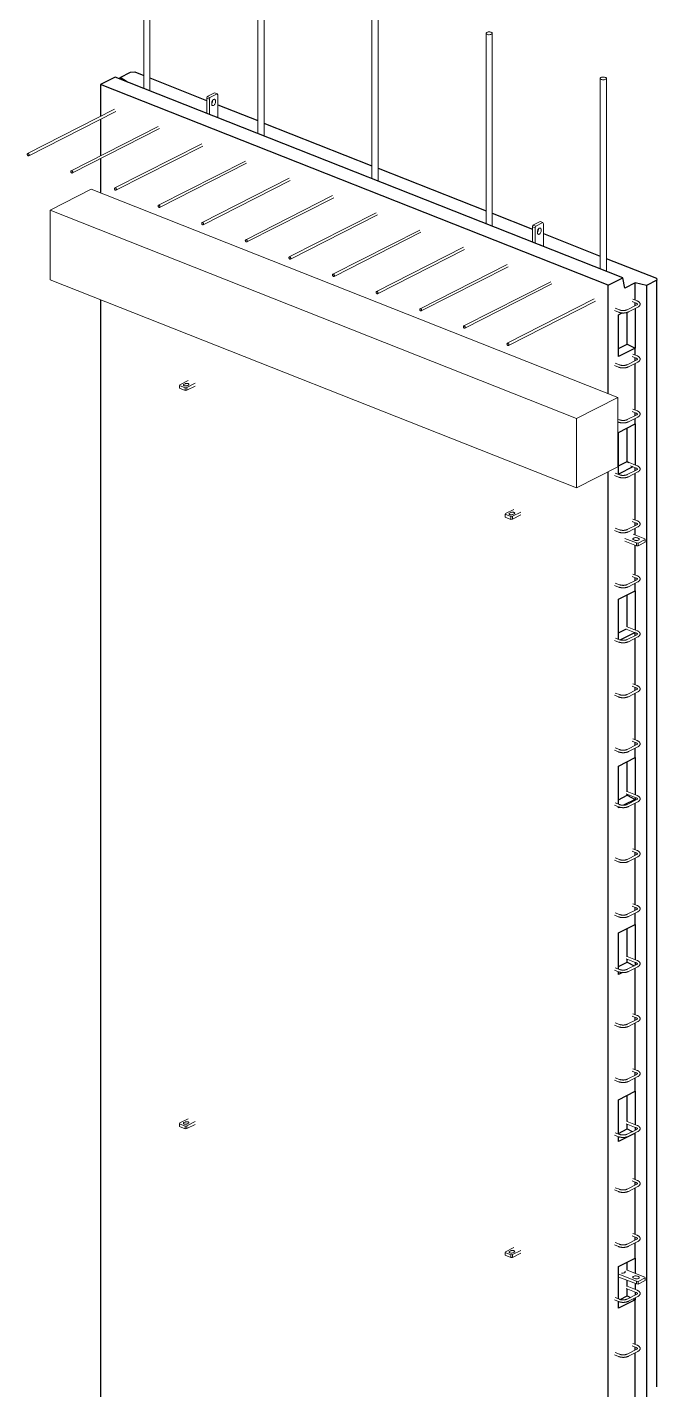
# Model space of a CAD drawing. Header units: millimetres. Extents: x 4870 to 25622, y 804 to 18539.
# Drawn here: x 14246 to 16270, y 5384 to 9763 of the extents above; entities that cross this region are included whole.
import ezdxf

# ---------------------------------------------------------------- set-up
doc = ezdxf.new("R2010")
doc.units = ezdxf.units.MM
for name, color, linetype, lineweight in [('A-GENM', 13, 'Continuous', 18), ('A-WALL', 113, 'Continuous', 25), ('S-BEAM', 12, 'Continuous', 18), ('S-RBAR', 171, 'Continuous', 18)]:
    doc.layers.add(name, color=color, linetype=linetype, lineweight=lineweight)

# ---------------------------------------------------------------- blocks, each defined once
blk = doc.blocks.new('M_Rectangular Corbel - M_Rectangular Corbel-2189266-3D Ortho')
at = {"layer": 'S-BEAM'}
for p, q in [((12542.3, 9175.3), (12674.5, 9242.5)), ((14366.6, 8573.4), (12674.5, 9242.5)), ((12542.3, 8951.8), (12542.3, 9175.3)), ((12542.3, 9175.3), (14234.3, 8506.2)), ((14234.3, 8282.7), (12542.3, 8951.8)), ((14366.6, 8573.4), (14234.3, 8506.2)), ((14366.6, 8350), (14366.6, 8573.4)), ((14234.3, 8506.2), (14234.3, 8282.7)), ((14234.3, 8282.7), (14366.6, 8350))]:
    blk.add_line(p, q, dxfattribs=at)
blk = doc.blocks.new('Rebar Bar - Part 3166313199-431004-3D Ortho')
at = {"layer": 'S-RBAR'}
for p, q in [((14355.9, 8852.8), (14369.5, 8847.4)), ((14372.4, 8854.9), (14358.8, 8860.2))]:
    blk.add_line(p, q, dxfattribs=at)
blk = doc.blocks.new('Rebar Bar - Part 2227165887-431004-3D Ortho')
at = {"layer": 'S-RBAR'}
for points in [[(14401, 8848.4, 0), (14400.3, 8848.1, 0), (14399.7, 8847.8, 0), (14399, 8847.5, 0), (14398.3, 8847.2, 0), (14397.5, 8846.9, 0), (14396.8, 8846.7, 0), (14396, 8846.5, 0), (14395.3, 8846.3, 0), (14394.5, 8846.1, 0), (14393.7, 8845.9, 0), (14392.9, 8845.7, 0), (14392.1, 8845.6, 0), (14391.2, 8845.4, 0), (14390.4, 8845.3, 0), (14389.5, 8845.2, 0), (14388.7, 8845.1, 0), (14387.8, 8845, 0), (14387, 8845, 0), (14386.1, 8844.9, 0), (14385.2, 8844.9, 0), (14384.4, 8844.9, 0), (14383.5, 8844.9, 0), (14382.6, 8844.9, 0), (14381.7, 8845, 0), (14380.9, 8845, 0), (14380, 8845.1, 0), (14379.2, 8845.2, 0), (14378.3, 8845.3, 0), (14377.5, 8845.4, 0), (14376.6, 8845.5, 0), (14375.8, 8845.7, 0), (14375, 8845.8, 0), (14374.2, 8846, 0), (14373.4, 8846.2, 0), (14372.6, 8846.4, 0), (14371.9, 8846.6, 0), (14371.1, 8846.8, 0), (14370.4, 8847.1, 0), (14369.7, 8847.4, 0), (14369.5, 8847.4, 0)], [(14397.4, 8855.5, 0), (14396.9, 8855.3, 0), (14396.5, 8855.1, 0), (14396, 8854.9, 0), (14395.5, 8854.7, 0), (14395, 8854.5, 0), (14394.4, 8854.3, 0), (14393.8, 8854.2, 0), (14393.2, 8854, 0), (14392.6, 8853.8, 0), (14392, 8853.7, 0), (14391.4, 8853.6, 0), (14390.7, 8853.4, 0), (14390, 8853.3, 0), (14389.3, 8853.2, 0), (14388.6, 8853.2, 0), (14387.9, 8853.1, 0), (14387.2, 8853, 0), (14386.5, 8853, 0), (14385.8, 8852.9, 0), (14385.1, 8852.9, 0), (14384.3, 8852.9, 0), (14383.6, 8852.9, 0), (14382.9, 8852.9, 0), (14382.2, 8853, 0), (14381.4, 8853, 0), (14380.7, 8853.1, 0), (14380, 8853.1, 0), (14379.3, 8853.2, 0), (14378.6, 8853.3, 0), (14377.9, 8853.4, 0), (14377.3, 8853.5, 0), (14376.6, 8853.6, 0), (14376, 8853.8, 0), (14375.4, 8853.9, 0), (14374.8, 8854.1, 0), (14374.2, 8854.3, 0), (14373.6, 8854.4, 0), (14373.1, 8854.6, 0), (14372.6, 8854.8, 0), (14372.4, 8854.9, 0)]]:
    blk.add_polyline3d(points, dxfattribs=at)
blk = doc.blocks.new('Rebar Bar - Part 3241041724-431004-3D Ortho')
at = {"layer": 'S-RBAR'}
for p, q in [((14427.9, 8871), (14397.4, 8855.5)), ((14401, 8848.4), (14431.5, 8863.9))]:
    blk.add_line(p, q, dxfattribs=at)
blk = doc.blocks.new('Rebar Bar - Part 2227165887-V1-3D Ortho')
at = {"layer": 'S-RBAR'}
for points in [[(14427.9, 8871, 0), (14428.3, 8871.2, 0), (14428.6, 8871.4, 0), (14429, 8871.7, 0), (14429.3, 8871.9, 0), (14429.6, 8872.1, 0), (14429.8, 8872.3, 0), (14430, 8872.4, 0), (14430.2, 8872.6, 0), (14430.3, 8872.8, 0), (14430.5, 8872.9, 0), (14430.5, 8873.1, 0), (14430.6, 8873.2, 0), (14430.6, 8873.2, 0), (14430.7, 8873.3, 0), (14430.7, 8873.3, 0), (14430.7, 8873.4, 0), (14430.7, 8873.4, 0), (14430.7, 8873.4, 0), (14430.7, 8873.4, 0), (14430.7, 8873.4, 0), (14430.7, 8873.4, 0), (14430.7, 8873.5, 0), (14430.7, 8873.5, 0), (14430.6, 8873.6, 0), (14430.6, 8873.7, 0), (14430.5, 8873.8, 0), (14430.4, 8874, 0), (14430.2, 8874.1, 0), (14430, 8874.3, 0), (14429.8, 8874.5, 0), (14429.6, 8874.7, 0), (14429.3, 8874.9, 0), (14429, 8875.1, 0), (14428.7, 8875.3, 0), (14428.3, 8875.5, 0), (14427.9, 8875.7, 0), (14427.5, 8875.9, 0), (14427.1, 8876.1, 0), (14426.6, 8876.3, 0), (14426.5, 8876.4, 0)], [(14431.5, 8863.9, 0), (14432.1, 8864.2, 0), (14432.8, 8864.6, 0), (14433.4, 8864.9, 0), (14433.9, 8865.3, 0), (14434.5, 8865.8, 0), (14435, 8866.2, 0), (14435.5, 8866.6, 0), (14436, 8867.1, 0), (14436.4, 8867.6, 0), (14436.9, 8868.1, 0), (14437.3, 8868.7, 0), (14437.6, 8869.3, 0), (14437.9, 8869.9, 0), (14438.2, 8870.6, 0), (14438.4, 8871.2, 0), (14438.6, 8871.9, 0), (14438.7, 8872.6, 0), (14438.7, 8873.3, 0), (14438.7, 8874, 0), (14438.6, 8874.8, 0), (14438.4, 8875.5, 0), (14438.2, 8876.1, 0), (14438, 8876.8, 0), (14437.7, 8877.4, 0), (14437.3, 8878, 0), (14436.9, 8878.5, 0), (14436.5, 8879.1, 0), (14436.1, 8879.6, 0), (14435.6, 8880.1, 0), (14435.1, 8880.5, 0), (14434.6, 8881, 0), (14434, 8881.4, 0), (14433.4, 8881.8, 0), (14432.8, 8882.1, 0), (14432.2, 8882.5, 0), (14431.6, 8882.8, 0), (14430.9, 8883.2, 0), (14430.3, 8883.5, 0), (14429.6, 8883.8, 0), (14429.4, 8883.8, 0)]]:
    blk.add_polyline3d(points, dxfattribs=at)
blk = doc.blocks.new('Rebar Bar - Part 3131074535-431004-3D Ortho')
at = {"layer": 'S-RBAR'}
for p, q in [((14412.9, 8881.8), (14426.5, 8876.4)), ((14429.4, 8883.8), (14415.8, 8889.2))]:
    blk.add_line(p, q, dxfattribs=at)
blk = doc.blocks.new('Rebar Bar - Part 3166313199-V2-3D Ortho')
at = {"layer": 'S-RBAR'}
for p, q in [((14372.4, 8501.5), (14366.6, 8503.8)), ((14366.6, 8495.2), (14369.5, 8494.1))]:
    blk.add_line(p, q, dxfattribs=at)
blk = doc.blocks.new('Rebar Bar - Part 3131074535-V3-3D Ortho')
at = {"layer": 'S-RBAR'}
for p, q in [((14429.4, 8353.8), (14398.2, 8366.1)), ((14407.7, 8353.8), (14426.5, 8346.3))]:
    blk.add_line(p, q, dxfattribs=at)
blk = doc.blocks.new('Rebar Bar - Part 3131074535-V4-3D Ortho')
at = {"layer": 'S-RBAR'}
for p, q in [((14412.9, 8175), (14426.5, 8169.7)), ((14429.4, 8177.1), (14415.8, 8182.5))]:
    blk.add_line(p, q, dxfattribs=at)
blk = doc.blocks.new('Rebar Bar - Part 3166313199-V5-3D Ortho')
at = {"layer": 'S-RBAR'}
for p, q in [((14372.4, 7794.8), (14359.2, 7800)), ((14355.9, 7792.7), (14369.5, 7787.3))]:
    blk.add_line(p, q, dxfattribs=at)
blk = doc.blocks.new('Rebar Bar - Part 3131074535-V6-3D Ortho')
at = {"layer": 'S-RBAR'}
for p, q in [((14394.1, 7829.1), (14426.5, 7816.3)), ((14429.4, 7823.7), (14397.1, 7836.5))]:
    blk.add_line(p, q, dxfattribs=at)
blk = doc.blocks.new('Rebar Bar - Part 2227165887-V9-3D Ortho')
at = {"layer": 'S-RBAR'}
blk.add_polyline3d([(12704.5, 9514.9, 0), (12704.3, 9514.2, 0), (12704.2, 9513.5, 0), (12704.2, 9512.8, 0), (12704.2, 9512.1, 0), (12704.3, 9511.4, 0), (12704.4, 9510.7, 0)], dxfattribs=at)
blk = doc.blocks.new('Rebar Bar - Part 3145980499-431004-3D Ortho')
at = {"layer": 'S-RBAR'}
for p, q in [((12843.2, 10179.1), (12843.2, 9566.3)), ((12863.2, 9558.4), (12863.2, 10179.1))]:
    blk.add_line(p, q, dxfattribs=at)
for points in [[(12859.8, 10182.5, 0), (12857.6, 10183.1, 0), (12855.2, 10183.5, 0), (12852.6, 10183.6, 0), (12850, 10183.4, 0), (12847.6, 10182.9, 0), (12845.7, 10182.1, 0), (12844.2, 10181.1, 0), (12843.4, 10180, 0), (12843.2, 10178.8, 0), (12843.7, 10177.7, 0), (12844.8, 10176.6, 0), (12846.6, 10175.8, 0)], [(12846.6, 10175.8, 0), (12848.7, 10175.1, 0), (12851.2, 10174.7, 0), (12853.8, 10174.6, 0), (12856.4, 10174.9, 0), (12858.7, 10175.4, 0), (12860.7, 10176.2, 0), (12862.1, 10177.1, 0), (12863, 10178.2, 0), (12863.2, 10179.4, 0), (12862.7, 10180.6, 0), (12861.5, 10181.6, 0), (12859.8, 10182.5, 0)]]:
    blk.add_polyline3d(points, dxfattribs=at)
blk = doc.blocks.new('RR spread anchor face based - RR-SA-4_0-180-1726831-3D Ortho')
at = {"layer": 'A-GENM'}
for p, q in [((14092.5, 9121.9), (14094.1, 9127.2)), ((14092.5, 9072.3), (14092.5, 9121.9)), ((14101.5, 9118.3), (14092.5, 9121.9)), ((14094.1, 9127.2), (14117.3, 9139)), ((14094.1, 9127.2), (14103.1, 9123.6)), ((14103.1, 9123.6), (14101.5, 9118.3)), ((14101.5, 9118.3), (14101.5, 9068.8)), ((14126.3, 9135.4), (14103.1, 9123.6)), ((14111.6, 9112.6), (14111.6, 9115.1)), ((14117.3, 9139), (14126.3, 9135.4)), ((14120.6, 9112.6), (14120.6, 9109)), ((14127.9, 9131.8), (14126.3, 9135.4)), ((14127.9, 9058.3), (14127.9, 9131.8)), ((14108.7, 9103), (14108.7, 9106.6))]:
    blk.add_line(p, q, dxfattribs=at)
for points in [[(14108.7, 9106.6, 0), (14108.9, 9108.7, 0), (14109.5, 9111, 0), (14110.5, 9113.1, 0), (14111.7, 9115, 0), (14113.2, 9116.6, 0), (14114.7, 9117.6, 0), (14116.2, 9118.1, 0), (14117.7, 9118.1, 0), (14118.9, 9117.4, 0), (14119.8, 9116.2, 0), (14120.4, 9114.6, 0), (14120.6, 9112.6, 0)], [(14108.7, 9104.2, 0), (14109.9, 9106, 0), (14110.8, 9108.2, 0), (14111.4, 9110.4, 0), (14111.6, 9112.6, 0)], [(14120.6, 9109, 0), (14120.4, 9106.9, 0), (14119.8, 9104.6, 0), (14118.9, 9102.5, 0), (14117.7, 9100.6, 0), (14116.2, 9099, 0), (14114.7, 9098, 0), (14113.2, 9097.5, 0), (14111.7, 9097.5, 0), (14110.5, 9098.2, 0), (14109.5, 9099.4, 0), (14108.9, 9101, 0), (14108.7, 9103, 0)], [(14115, 9063.4, 0), (14116.2, 9063.8, 0), (14117.7, 9063.7, 0), (14118.9, 9063.1, 0), (14119.8, 9061.9, 0)]]:
    blk.add_polyline3d(points, dxfattribs=at)
blk = doc.blocks.new('RR spread anchor face based - RR-SA-2_5-200-1726821-3D Ortho')
at = {"layer": 'A-GENM'}
for p, q in [((12959.3, 8614.4), (12957.9, 8611.9)), ((12957.9, 8611.9), (12976.6, 8604.5)), ((12957.9, 8611.9), (12957.9, 8603)), ((12976.6, 8595.6), (12957.9, 8603)), ((12985.8, 8627.8), (12959.3, 8614.4)), ((12972.3, 8615.5), (12976.2, 8617.5)), ((12976.6, 8604.5), (12981.8, 8605.5)), ((12976.6, 8604.5), (12976.6, 8595.6)), ((12981.8, 8596.5), (12976.6, 8595.6)), ((12981.8, 8605.5), (13008.3, 8618.9)), ((13008.3, 8610), (12981.8, 8596.5)), ((12981.8, 8605.5), (12981.8, 8596.5)), ((12986.7, 8613.4), (12982.8, 8611.4))]:
    blk.add_line(p, q, dxfattribs=at)
for points in [[(12982.8, 8611.4, 0), (12981.4, 8610.8, 0), (12979.8, 8610.5, 0), (12978, 8610.3, 0), (12976.1, 8610.4, 0), (12974.4, 8610.6, 0), (12972.9, 8611.1, 0), (12971.7, 8611.7, 0), (12970.9, 8612.5, 0), (12970.5, 8613.3, 0), (12970.7, 8614.1, 0), (12971.3, 8614.8, 0), (12972.3, 8615.5, 0)], [(12976.2, 8617.5, 0), (12977.6, 8618.1, 0), (12979.3, 8618.4, 0), (12981.1, 8618.6, 0), (12982.9, 8618.5, 0), (12984.6, 8618.3, 0), (12986.1, 8617.8, 0), (12987.3, 8617.2, 0), (12988.1, 8616.5, 0), (12988.5, 8615.7, 0), (12988.4, 8614.8, 0), (12987.8, 8614.1, 0), (12986.7, 8613.4, 0)]]:
    blk.add_polyline3d(points, dxfattribs=at)
blk = doc.blocks.new('Rebar Bar - Part 864883769-431004-3D Ortho')
at = {"layer": 'S-RBAR'}
for p, q in [((14291.5, 8890), (14011.9, 8747.9)), ((14015.6, 8740.7), (14295, 8882.8))]:
    blk.add_line(p, q, dxfattribs=at)
for points in [[(14016.8, 8743.1, 0), (14016.6, 8744.1, 0), (14016.3, 8745, 0), (14015.9, 8746, 0), (14015.3, 8746.8, 0), (14014.5, 8747.4, 0), (14013.8, 8747.9, 0), (14013, 8748, 0), (14012.3, 8748, 0), (14011.6, 8747.7, 0), (14011.2, 8747.1, 0), (14010.9, 8746.4, 0), (14010.8, 8745.5, 0)], [(14010.8, 8745.5, 0), (14010.9, 8744.5, 0), (14011.2, 8743.5, 0), (14011.6, 8742.6, 0), (14012.3, 8741.8, 0), (14013, 8741.1, 0), (14013.8, 8740.7, 0), (14014.5, 8740.5, 0), (14015.3, 8740.6, 0), (14015.9, 8740.9, 0), (14016.3, 8741.5, 0), (14016.6, 8742.2, 0), (14016.8, 8743.1, 0)]]:
    blk.add_polyline3d(points, dxfattribs=at)
blk = doc.blocks.new('Rebar Bar - Part 864883769-V11-3D Ortho')
at = {"layer": 'S-RBAR'}
for p, q in [((14151.3, 8945.4), (13871.8, 8803.3)), ((13875.4, 8796.2), (14154.9, 8938.3))]:
    blk.add_line(p, q, dxfattribs=at)
for points in [[(13876.6, 8798.5, 0), (13876.5, 8799.5, 0), (13876.2, 8800.5, 0), (13875.7, 8801.4, 0), (13875.1, 8802.2, 0), (13874.3, 8802.9, 0), (13873.6, 8803.3, 0), (13872.8, 8803.5, 0), (13872.1, 8803.4, 0), (13871.4, 8803.1, 0), (13871, 8802.5, 0), (13870.7, 8801.8, 0), (13870.6, 8800.9, 0)], [(13870.6, 8800.9, 0), (13870.7, 8799.9, 0), (13871, 8799, 0), (13871.4, 8798, 0), (13872.1, 8797.2, 0), (13872.8, 8796.6, 0), (13873.6, 8796.1, 0), (13874.3, 8796, 0), (13875.1, 8796, 0), (13875.7, 8796.4, 0), (13876.2, 8796.9, 0), (13876.5, 8797.7, 0), (13876.6, 8798.5, 0)]]:
    blk.add_polyline3d(points, dxfattribs=at)
blk = doc.blocks.new('Rebar Bar - Part 864883769-V12-3D Ortho')
at = {"layer": 'S-RBAR'}
for p, q in [((13029.5, 9388.7), (12750.3, 9246.8)), ((12753.9, 9239.6), (13033.4, 9381.7))]:
    blk.add_line(p, q, dxfattribs=at)
for points in [[(12755.1, 9242, 0), (12755, 9243, 0), (12754.7, 9244, 0), (12754.2, 9244.9, 0), (12753.6, 9245.7, 0), (12752.9, 9246.3, 0), (12752.1, 9246.8, 0), (12751.3, 9247, 0), (12750.6, 9246.9, 0), (12750, 9246.6, 0), (12749.5, 9246, 0), (12749.2, 9245.3, 0), (12749.1, 9244.4, 0)], [(12749.1, 9244.4, 0), (12749.2, 9243.4, 0), (12749.5, 9242.4, 0), (12750, 9241.5, 0), (12750.6, 9240.7, 0), (12751.3, 9240, 0), (12752.1, 9239.6, 0), (12752.9, 9239.4, 0), (12753.6, 9239.5, 0), (12754.2, 9239.8, 0), (12754.7, 9240.4, 0), (12755, 9241.1, 0), (12755.1, 9242, 0)]]:
    blk.add_polyline3d(points, dxfattribs=at)
blk = doc.blocks.new('Rebar Bar - Part 864883769-V13-3D Ortho')
at = {"layer": 'S-RBAR'}
for p, q in [((12889.6, 9444.3), (12610.1, 9302.2)), ((12613.7, 9295.1), (12893.9, 9437.5))]:
    blk.add_line(p, q, dxfattribs=at)
for points in [[(12614.9, 9297.4, 0), (12614.8, 9298.4, 0), (12614.5, 9299.4, 0), (12614, 9300.3, 0), (12613.4, 9301.1, 0), (12612.7, 9301.8, 0), (12611.9, 9302.2, 0), (12611.1, 9302.4, 0), (12610.4, 9302.3, 0), (12609.8, 9302, 0), (12609.3, 9301.4, 0), (12609, 9300.7, 0), (12608.9, 9299.8, 0)], [(12608.9, 9299.8, 0), (12609, 9298.8, 0), (12609.3, 9297.9, 0), (12609.8, 9296.9, 0), (12610.4, 9296.1, 0), (12611.1, 9295.5, 0), (12611.9, 9295.1, 0), (12612.7, 9294.9, 0), (12613.4, 9294.9, 0), (12614, 9295.3, 0), (12614.5, 9295.8, 0), (12614.8, 9296.6, 0), (12614.9, 9297.4, 0)]]:
    blk.add_polyline3d(points, dxfattribs=at)
blk = doc.blocks.new('RR spread anchor face based - RR-SA-3_0-200-1726827-3D Ortho')
at = {"layer": 'A-GENM'}
for p, q in [((14389.5, 8120.6), (14427, 8105.8)), ((14427, 8096.8), (14389.5, 8111.6)), ((14453.4, 8119.2), (14415.9, 8134)), ((14421.3, 8114.6), (14418.3, 8115.8)), ((14427, 8105.8), (14432.4, 8105.1)), ((14427, 8096.8), (14427, 8105.8)), ((14430.2, 8121.8), (14433.2, 8120.6)), ((14432.4, 8105.1), (14455.5, 8116.9)), ((14455.5, 8107.9), (14432.4, 8096.2)), ((14432.4, 8105.1), (14432.4, 8096.2)), ((14455.5, 8116.9), (14453.4, 8119.2)), ((14455.5, 8116.9), (14455.5, 8107.9)), ((14432.4, 8096.2), (14427, 8096.8))]:
    blk.add_line(p, q, dxfattribs=at)
for points in [[(14418.3, 8115.8, 0), (14416.7, 8116.6, 0), (14415.7, 8117.5, 0), (14415.2, 8118.5, 0), (14415.4, 8119.6, 0), (14416.2, 8120.6, 0), (14417.5, 8121.5, 0), (14419.2, 8122.2, 0), (14421.4, 8122.6, 0), (14423.7, 8122.8, 0), (14426, 8122.8, 0), (14428.2, 8122.4, 0), (14430.2, 8121.8, 0)], [(14433.2, 8120.6, 0), (14434.7, 8119.8, 0), (14435.8, 8118.9, 0), (14436.2, 8117.9, 0), (14436, 8116.8, 0), (14435.3, 8115.8, 0), (14434, 8114.9, 0), (14432.2, 8114.2, 0), (14430.1, 8113.8, 0), (14427.8, 8113.6, 0), (14425.4, 8113.7, 0), (14423.2, 8114, 0), (14421.3, 8114.6, 0)], [(14427.8, 8113.6, 0), (14426, 8113.8, 0), (14424, 8113.9, 0)]]:
    blk.add_polyline3d(points, dxfattribs=at)
blk = doc.blocks.new('RR spread anchor face based - RR-SA-3_0-200-V14-3D Ortho')
at = {"layer": 'A-GENM'}
for p, q in [((14370.7, 5754.9), (14427, 5732.6)), ((14427, 5723.7), (14370.7, 5745.9)), ((14453.4, 5746.1), (14397.2, 5768.3)), ((14421.3, 5741.5), (14418.3, 5742.6)), ((14430.2, 5748.7), (14433.2, 5747.5)), ((14432.4, 5732), (14455.5, 5743.7)), ((14455.5, 5743.7), (14453.4, 5746.1)), ((14455.5, 5743.7), (14455.5, 5734.8)), ((14427, 5732.6), (14432.4, 5732)), ((14427, 5723.7), (14427, 5732.6)), ((14432.4, 5723), (14427, 5723.7)), ((14455.5, 5734.8), (14432.4, 5723)), ((14432.4, 5732), (14432.4, 5723))]:
    blk.add_line(p, q, dxfattribs=at)
for points in [[(14389.1, 5764.7, 0), (14390.2, 5763.8, 0), (14390.6, 5762.8, 0), (14390.4, 5761.7, 0), (14389.7, 5760.7, 0), (14388.4, 5759.8, 0), (14386.6, 5759.1, 0), (14384.5, 5758.7, 0), (14382.2, 5758.5, 0), (14379.8, 5758.6, 0), (14378.4, 5758.7, 0)], [(14418.3, 5742.6, 0), (14416.7, 5743.4, 0), (14415.7, 5744.4, 0), (14415.2, 5745.4, 0), (14415.4, 5746.5, 0), (14416.2, 5747.5, 0), (14417.5, 5748.3, 0), (14419.2, 5749, 0), (14421.4, 5749.5, 0), (14423.7, 5749.7, 0), (14426, 5749.6, 0), (14428.2, 5749.3, 0), (14430.2, 5748.7, 0)], [(14433.2, 5747.5, 0), (14434.7, 5746.7, 0), (14435.8, 5745.8, 0), (14436.2, 5744.7, 0), (14436, 5743.7, 0), (14435.3, 5742.7, 0), (14434, 5741.8, 0), (14432.2, 5741.1, 0), (14430.1, 5740.7, 0), (14427.8, 5740.5, 0), (14425.4, 5740.5, 0), (14423.2, 5740.9, 0), (14421.3, 5741.5, 0)], [(14427.8, 5740.4, 0), (14426, 5740.7, 0), (14424, 5740.8, 0)]]:
    blk.add_polyline3d(points, dxfattribs=at)

msp = doc.modelspace()

# ---------------------------------------------------------------- linework, layer by layer
at = {"layer": 'A-WALL'}
for p, q in [((14528.66542, 9602.82666), (14482.28621, 9579.2454)), ((16160.68008, 8957.46429), (14528.66542, 9602.82666)), ((14544.88483, 9602.4381), (14577.95426, 9619.25208)), ((14544.88483, 9596.41288), (14544.88483, 9602.4381)), ((14568.27203, 9587.21103), (14544.88483, 9602.4381)), ((14577.95426, 9619.25208), (14592.07227, 9619.64936)), ((14592.07227, 9619.64936), (14620.94807, 9608.23074)), ((14640.73084, 9600.40786), (14823.20189, 9528.25168)), ((14482.28621, 9579.2454), (14482.28621, 9476.87999)), ((16114.30087, 8933.88302), (14482.28621, 9579.2454)), ((14839.5873, 9521.77225), (14841.12846, 9521.16281)), ((14858.65915, 9514.23049), (14987.70171, 9463.20202)), ((14482.28621, 9468.09775), (14482.28621, 9350.09484)), ((15007.48447, 9455.37914), (15354.45535, 9318.1733)), ((14482.28621, 9341.27289), (14482.28621, 9230.64973)), ((15374.23811, 9310.35042), (15721.20898, 9173.14458)), ((15740.99175, 9165.3217), (15870.21227, 9114.22285)), ((15886.59769, 9107.74342), (15888.13885, 9107.13398)), ((15905.66954, 9100.20167), (16087.96262, 9028.11586)), ((16107.74539, 9020.29298), (16269.08503, 8956.49298)), ((16114.30087, 8933.88302), (16160.68008, 8957.46429)), ((16167.29437, 8925.07389), (16160.68008, 8957.46429)), ((16200.28669, 8941.84866), (16167.29437, 8925.07389)), ((16200.28669, 8886.53205), (16200.28669, 8941.84866)), ((16236.90128, 8933.34837), (16200.28669, 8941.84866)), ((16269.97104, 8950.16252), (16236.90128, 8933.34837)), ((16269.08503, 8956.49298), (16269.97104, 8950.16252)), ((16269.97104, 5392.69905), (16269.97104, 8950.16252)), ((16114.30087, 8585.28736), (16114.30087, 8933.88302)), ((16236.90128, 8933.34837), (16236.90128, 839.67207)), ((14482.28621, 8887.61991), (14482.28621, 1449.81569)), ((16174.92221, 8744.78733), (16174.92221, 8847.2677)), ((16200.28669, 8868.26563), (16200.28669, 8878.02492)), ((16200.28669, 8859.46349), (16200.28669, 8731.79742)), ((16147.37234, 8838.96866), (16159.29715, 8845.03176)), ((16147.37234, 8704.8934), (16147.37234, 8838.96866)), ((16147.37234, 8730.77974), (16174.92221, 8744.78733)), ((16200.28669, 8731.79742), (16147.37234, 8704.8934)), ((16174.92221, 8744.78733), (16200.28669, 8731.79742)), ((16200.28669, 8709.85066), (16200.28669, 8731.79742)), ((16200.28669, 8691.58423), (16200.28669, 8701.34353)), ((16200.28669, 8533.16926), (16200.28669, 8682.78209)), ((16200.28669, 8514.90284), (16200.28669, 8524.66213)), ((16200.28669, 8488.23436), (16200.28669, 8506.1007)), ((16147.37234, 8461.33033), (16200.28669, 8488.23436)), ((16147.37234, 8327.25508), (16147.37234, 8461.33033)), ((16174.92221, 8367.14901), (16174.92221, 8475.33792)), ((16200.28669, 8488.23436), (16200.28669, 8356.48787)), ((16147.37234, 8353.14142), (16174.92221, 8367.14901)), ((16174.92221, 8367.14901), (16180.18437, 8364.4541)), ((16114.30087, 804.45332), (16114.30087, 8334.71181)), ((16193.46005, 8350.68813), (16147.37234, 8327.25508)), ((16200.28669, 8338.22145), (16200.28669, 8347.98074)), ((16200.28669, 8179.80648), (16200.28669, 8329.41931)), ((16200.28669, 8161.54005), (16200.28669, 8171.29935)), ((16200.28669, 8131.41857), (16200.28669, 8152.73791)), ((16200.28669, 8003.12508), (16200.28669, 8098.566)), ((16200.28669, 7984.85866), (16200.28669, 7994.61795)), ((16200.28669, 7951.93333), (16200.28669, 7976.05652)), ((16147.37234, 7925.02931), (16200.28669, 7951.93333)), ((16174.92221, 7835.75709), (16174.92221, 7939.0369)), ((16200.28669, 7951.93333), (16200.28669, 7826.44369)), ((16147.37234, 7795.87569), (16147.37234, 7925.02931)), ((16147.37234, 7816.84039), (16172.40643, 7829.56885)), ((16200.28669, 7817.85808), (16153.23712, 7793.93597)), ((16200.28669, 7808.17727), (16200.28669, 7817.85808)), ((16200.28669, 7649.7623), (16200.28669, 7799.37513)), ((16200.28669, 7631.49587), (16200.28669, 7640.64802)), ((16200.28669, 7473.0809), (16200.28669, 7622.69373)), ((16200.28669, 7454.81448), (16200.28669, 7464.57377)), ((16200.28669, 7415.63231), (16200.28669, 7446.01234)), ((16147.37234, 7388.72828), (16200.28669, 7415.63231)), ((16174.92221, 7305.71291), (16174.92221, 7402.73587)), ((16200.28669, 7415.63231), (16200.28669, 7296.39951)), ((16147.37234, 7265.83151), (16147.37234, 7388.72828)), ((16147.37234, 7280.53937), (16174.92221, 7294.54696)), ((16200.28669, 7281.55705), (16163.36085, 7262.7823)), ((16174.92221, 7294.54696), (16174.92221, 7297.95175)), ((16174.92221, 7294.54696), (16200.28669, 7281.55705)), ((16200.28669, 7287.89238), (16200.28669, 7281.55705)), ((16200.28669, 7278.13309), (16200.28669, 7281.55705)), ((16147.37234, 7254.65303), (16147.37234, 7257.72537)), ((16151.02179, 7256.50857), (16147.37234, 7254.65303)), ((16200.28669, 7119.71812), (16200.28669, 7269.33095)), ((16200.28669, 7101.45169), (16200.28669, 7111.21099)), ((16200.28669, 6943.03672), (16200.28669, 7092.64955)), ((16200.28669, 6924.7703), (16200.28669, 6934.52959)), ((16147.37234, 6852.42726), (16200.28669, 6879.33128)), ((16200.28669, 6879.33128), (16200.28669, 6915.96816)), ((16200.28669, 6879.33128), (16200.28669, 6766.35533)), ((16147.37234, 6735.78733), (16147.37234, 6852.42726)), ((16174.92221, 6775.66873), (16174.92221, 6866.43485)), ((16147.37234, 6744.23834), (16174.92221, 6758.24593)), ((16174.92221, 6758.24593), (16174.92221, 6767.90757)), ((16174.92221, 6758.24593), (16197.51092, 6746.67758)), ((16200.28669, 6757.8482), (16200.28669, 6748.2145)), ((16147.37234, 6718.352), (16147.37234, 6727.68119)), ((16160.13293, 6724.84006), (16147.37234, 6718.352)), ((16200.28669, 6589.67394), (16200.28669, 6739.28677)), ((16200.28669, 6571.40751), (16200.28669, 6581.16681)), ((16200.28669, 6412.99254), (16200.28669, 6562.60537)), ((16200.28669, 6394.72612), (16200.28669, 6404.48541)), ((16200.28669, 6343.03026), (16200.28669, 6385.92398)), ((16147.37234, 6316.12623), (16200.28669, 6343.03026)), ((16147.37234, 6206.37986), (16147.37234, 6316.12623)), ((16174.92221, 6245.62455), (16174.92221, 6330.13382)), ((16200.28669, 6343.03026), (16200.28669, 6236.31115)), ((16147.37234, 6207.93732), (16174.92221, 6221.94491)), ((16174.92221, 6221.94491), (16174.92221, 6237.86339)), ((16174.92221, 6221.94491), (16191.38021, 6213.51627)), ((16200.28669, 6227.80402), (16200.28669, 6218.04473)), ((16200.28669, 6208.955), (16147.37234, 6182.05098)), ((16147.37234, 6182.05098), (16147.37234, 6197.63701)), ((16200.28669, 6059.62976), (16200.28669, 6208.955)), ((16200.28669, 6041.36333), (16200.28669, 6051.12263)), ((16200.28669, 5882.94836), (16200.28669, 6032.5612)), ((16200.28669, 5864.68194), (16200.28669, 5874.44124)), ((16200.28669, 5806.72923), (16200.28669, 5855.78097)), ((16147.37234, 5779.82521), (16200.28669, 5806.72923)), ((16174.92221, 5768.31664), (16174.92221, 5793.8328)), ((16200.28669, 5806.72923), (16200.28669, 5758.28653)), ((16147.37234, 5675.69897), (16147.37234, 5779.82521)), ((16174.92221, 5715.58037), (16174.92221, 5735.46408)), ((16174.92221, 5685.64388), (16174.92221, 5707.81921)), ((16200.28669, 5725.42506), (16200.28669, 5706.26697)), ((16200.28669, 5697.75984), (16200.28669, 5688.00055)), ((16200.28669, 5672.65398), (16147.37234, 5645.74995)), ((16147.37234, 5645.74995), (16147.37234, 5667.59283)), ((16151.93969, 5673.95854), (16174.92221, 5685.64388)), ((16174.92221, 5685.64388), (16185.34176, 5680.30772)), ((16193.96789, 5675.89002), (16200.28669, 5672.65398)), ((16200.28669, 5679.19841), (16200.28669, 5672.65398)), ((16200.28669, 5529.58558), (16200.28669, 5672.65398)), ((16200.28669, 5511.31915), (16200.28669, 5521.07845)), ((16200.28669, 5352.90418), (16200.28669, 5502.51702))]:
    msp.add_line(p, q, dxfattribs=at)

# ---------------------------------------------------------------- block references
at = {"layer": 'A-GENM'}
for name, p in [('RR spread anchor face based - RR-SA-4_0-180-1726831-3D Ortho', (730.738, 414.02882)), ('RR spread anchor face based - RR-SA-4_0-180-1726831-3D Ortho', (1777.74839, 0)), ('RR spread anchor face based - RR-SA-2_5-200-1726821-3D Ortho', (1777.74839, 0)), ('RR spread anchor face based - RR-SA-2_5-200-1726821-3D Ortho', (2824.75878, -414.02882)), ('RR spread anchor face based - RR-SA-3_0-200-1726827-3D Ortho', (1777.74839, 0)), ('RR spread anchor face based - RR-SA-2_5-200-1726821-3D Ortho', (1777.74839, -2373.13204)), ('RR spread anchor face based - RR-SA-2_5-200-1726821-3D Ortho', (2824.75878, -2787.16086)), ('RR spread anchor face based - RR-SA-3_0-200-V14-3D Ortho', (1777.74839, 0))]:
    msp.add_blockref(name, p, dxfattribs=at)
at = {"layer": 'S-BEAM'}
msp.add_blockref('M_Rectangular Corbel - M_Rectangular Corbel-2189266-3D Ortho', (1777.74839, 0), dxfattribs=at)
at = {"layer": 'S-RBAR'}
for name, p in [('Rebar Bar - Part 3145980499-431004-3D Ortho', (1777.74839, 0)), ('Rebar Bar - Part 3145980499-431004-3D Ortho', (2144.50203, -145.02872)), ('Rebar Bar - Part 3145980499-431004-3D Ortho', (2511.25567, -290.05744)), ('Rebar Bar - Part 3145980499-431004-3D Ortho', (2878.0093, -435.08616)), ('Rebar Bar - Part 3145980499-431004-3D Ortho', (3244.76294, -580.11489)), ('Rebar Bar - Part 2227165887-V9-3D Ortho', (1777.74839, 0)), ('Rebar Bar - Part 864883769-V11-3D Ortho', (375.9163, 554.33919)), ('Rebar Bar - Part 864883769-V13-3D Ortho', (1777.74839, 0)), ('Rebar Bar - Part 864883769-V12-3D Ortho', (1777.74839, 0)), ('Rebar Bar - Part 2227165887-V9-3D Ortho', (1777.74839, -176.68139)), ('Rebar Bar - Part 864883769-V11-3D Ortho', (796.46593, 388.03743)), ('Rebar Bar - Part 864883769-V11-3D Ortho', (936.64913, 332.60352)), ('Rebar Bar - Part 864883769-V11-3D Ortho', (1076.83234, 277.1696)), ('Rebar Bar - Part 864883769-V11-3D Ortho', (1217.01555, 221.73568)), ('Rebar Bar - Part 864883769-V11-3D Ortho', (1357.19876, 166.30176)), ('Rebar Bar - Part 864883769-V11-3D Ortho', (1497.38197, 110.86784)), ('Rebar Bar - Part 864883769-V11-3D Ortho', (1637.56518, 55.43392)), ('Rebar Bar - Part 864883769-V11-3D Ortho', (1777.74839, 0)), ('Rebar Bar - Part 864883769-431004-3D Ortho', (1777.74839, 0)), ('Rebar Bar - Part 3166313199-431004-3D Ortho', (1777.74839, 0)), ('Rebar Bar - Part 2227165887-431004-3D Ortho', (1777.74839, 0)), ('Rebar Bar - Part 3241041724-431004-3D Ortho', (1777.74839, 0)), ('Rebar Bar - Part 3131074535-431004-3D Ortho', (1777.74839, 0)), ('Rebar Bar - Part 2227165887-V1-3D Ortho', (1777.74839, 0)), ('Rebar Bar - Part 2227165887-V9-3D Ortho', (1777.74839, -706.72557)), ('Rebar Bar - Part 3166313199-431004-3D Ortho', (1777.74839, -176.68139)), ('Rebar Bar - Part 2227165887-431004-3D Ortho', (1777.74839, -176.68139)), ('Rebar Bar - Part 3241041724-431004-3D Ortho', (1777.74839, -176.68139)), ('Rebar Bar - Part 3131074535-431004-3D Ortho', (1777.74839, -176.68139)), ('Rebar Bar - Part 2227165887-V1-3D Ortho', (1777.74839, -176.68139)), ('Rebar Bar - Part 2227165887-V9-3D Ortho', (1777.74839, -883.40697)), ('Rebar Bar - Part 3166313199-V2-3D Ortho', (1777.74839, 0)), ('Rebar Bar - Part 2227165887-431004-3D Ortho', (1777.74839, -353.36279)), ('Rebar Bar - Part 3241041724-431004-3D Ortho', (1777.74839, -353.36279)), ('Rebar Bar - Part 3131074535-431004-3D Ortho', (1777.74839, -353.36279)), ('Rebar Bar - Part 2227165887-V1-3D Ortho', (1777.74839, -353.36279)), ('Rebar Bar - Part 2227165887-V9-3D Ortho', (1777.74839, -1060.08836)), ('Rebar Bar - Part 3131074535-V3-3D Ortho', (1777.74839, 0)), ('Rebar Bar - Part 3166313199-431004-3D Ortho', (1777.74839, -530.04418)), ('Rebar Bar - Part 2227165887-431004-3D Ortho', (1777.74839, -530.04418)), ('Rebar Bar - Part 3241041724-431004-3D Ortho', (1777.74839, -530.04418)), ('Rebar Bar - Part 2227165887-V1-3D Ortho', (1777.74839, -530.04418)), ('Rebar Bar - Part 2227165887-V9-3D Ortho', (1777.74839, -1236.76975)), ('Rebar Bar - Part 3166313199-431004-3D Ortho', (1777.74839, -706.72557)), ('Rebar Bar - Part 2227165887-431004-3D Ortho', (1777.74839, -706.72557)), ('Rebar Bar - Part 3241041724-431004-3D Ortho', (1777.74839, -706.72557)), ('Rebar Bar - Part 3131074535-V4-3D Ortho', (1777.74839, 0)), ('Rebar Bar - Part 2227165887-V1-3D Ortho', (1777.74839, -706.72557)), ('Rebar Bar - Part 2227165887-V9-3D Ortho', (1777.74839, -1413.45115)), ('Rebar Bar - Part 3166313199-431004-3D Ortho', (1777.74839, -883.40697)), ('Rebar Bar - Part 2227165887-431004-3D Ortho', (1777.74839, -883.40697)), ('Rebar Bar - Part 3241041724-431004-3D Ortho', (1777.74839, -883.40697)), ('Rebar Bar - Part 3131074535-431004-3D Ortho', (1777.74839, -883.40697)), ('Rebar Bar - Part 2227165887-V1-3D Ortho', (1777.74839, -883.40697)), ('Rebar Bar - Part 2227165887-V9-3D Ortho', (1777.74839, -1590.13254)), ('Rebar Bar - Part 3166313199-V5-3D Ortho', (1777.74839, 0)), ('Rebar Bar - Part 3131074535-V6-3D Ortho', (1777.74839, 0)), ('Rebar Bar - Part 3241041724-431004-3D Ortho', (1777.74839, -1060.08836)), ('Rebar Bar - Part 2227165887-V1-3D Ortho', (1777.74839, -1060.08836)), ('Rebar Bar - Part 2227165887-431004-3D Ortho', (1777.74839, -1060.08836)), ('Rebar Bar - Part 2227165887-V9-3D Ortho', (1777.74839, -1766.81393)), ('Rebar Bar - Part 3166313199-431004-3D Ortho', (1777.74839, -1236.76975)), ('Rebar Bar - Part 3241041724-431004-3D Ortho', (1777.74839, -1236.76975)), ('Rebar Bar - Part 3131074535-431004-3D Ortho', (1777.74839, -1236.76975)), ('Rebar Bar - Part 2227165887-V1-3D Ortho', (1777.74839, -1236.76975)), ('Rebar Bar - Part 2227165887-431004-3D Ortho', (1777.74839, -1236.76975)), ('Rebar Bar - Part 2227165887-V9-3D Ortho', (1777.74839, -1943.49533)), ('Rebar Bar - Part 3166313199-431004-3D Ortho', (1777.74839, -1413.45115)), ('Rebar Bar - Part 3241041724-431004-3D Ortho', (1777.74839, -1413.45115)), ('Rebar Bar - Part 3131074535-431004-3D Ortho', (1777.74839, -1413.45115)), ('Rebar Bar - Part 2227165887-V1-3D Ortho', (1777.74839, -1413.45115)), ('Rebar Bar - Part 2227165887-431004-3D Ortho', (1777.74839, -1413.45115)), ('Rebar Bar - Part 2227165887-V9-3D Ortho', (1777.74839, -2120.17672)), ('Rebar Bar - Part 3131074535-V6-3D Ortho', (1777.74839, -530.04418)), ('Rebar Bar - Part 3241041724-431004-3D Ortho', (1777.74839, -1590.13254)), ('Rebar Bar - Part 2227165887-V1-3D Ortho', (1777.74839, -1590.13254)), ('Rebar Bar - Part 3166313199-431004-3D Ortho', (1777.74839, -1590.13254)), ('Rebar Bar - Part 2227165887-431004-3D Ortho', (1777.74839, -1590.13254)), ('Rebar Bar - Part 2227165887-V9-3D Ortho', (1777.74839, -2296.85811)), ('Rebar Bar - Part 3241041724-431004-3D Ortho', (1777.74839, -1766.81393)), ('Rebar Bar - Part 3131074535-431004-3D Ortho', (1777.74839, -1766.81393)), ('Rebar Bar - Part 2227165887-V1-3D Ortho', (1777.74839, -1766.81393)), ('Rebar Bar - Part 3166313199-431004-3D Ortho', (1777.74839, -1766.81393)), ('Rebar Bar - Part 2227165887-431004-3D Ortho', (1777.74839, -1766.81393)), ('Rebar Bar - Part 2227165887-V9-3D Ortho', (1777.74839, -2473.53951)), ('Rebar Bar - Part 3241041724-431004-3D Ortho', (1777.74839, -1943.49533)), ('Rebar Bar - Part 3131074535-431004-3D Ortho', (1777.74839, -1943.49533)), ('Rebar Bar - Part 2227165887-V1-3D Ortho', (1777.74839, -1943.49533)), ('Rebar Bar - Part 3166313199-431004-3D Ortho', (1777.74839, -1943.49533)), ('Rebar Bar - Part 2227165887-431004-3D Ortho', (1777.74839, -1943.49533)), ('Rebar Bar - Part 2227165887-V9-3D Ortho', (1777.74839, -2650.2209)), ('Rebar Bar - Part 3131074535-V6-3D Ortho', (1777.74839, -1060.08836)), ('Rebar Bar - Part 3241041724-431004-3D Ortho', (1777.74839, -2120.17672)), ('Rebar Bar - Part 2227165887-V1-3D Ortho', (1777.74839, -2120.17672)), ('Rebar Bar - Part 3166313199-431004-3D Ortho', (1777.74839, -2120.17672)), ('Rebar Bar - Part 2227165887-431004-3D Ortho', (1777.74839, -2120.17672)), ('Rebar Bar - Part 2227165887-V9-3D Ortho', (1777.74839, -2826.90229)), ('Rebar Bar - Part 3241041724-431004-3D Ortho', (1777.74839, -2296.85811)), ('Rebar Bar - Part 3131074535-431004-3D Ortho', (1777.74839, -2296.85811)), ('Rebar Bar - Part 2227165887-V1-3D Ortho', (1777.74839, -2296.85811)), ('Rebar Bar - Part 3166313199-431004-3D Ortho', (1777.74839, -2296.85811)), ('Rebar Bar - Part 2227165887-431004-3D Ortho', (1777.74839, -2296.85811)), ('Rebar Bar - Part 2227165887-V9-3D Ortho', (1777.74839, -3003.58369)), ('Rebar Bar - Part 3241041724-431004-3D Ortho', (1777.74839, -2473.53951)), ('Rebar Bar - Part 3131074535-431004-3D Ortho', (1777.74839, -2473.53951)), ('Rebar Bar - Part 2227165887-V1-3D Ortho', (1777.74839, -2473.53951)), ('Rebar Bar - Part 3166313199-431004-3D Ortho', (1777.74839, -2473.53951)), ('Rebar Bar - Part 2227165887-431004-3D Ortho', (1777.74839, -2473.53951)), ('Rebar Bar - Part 2227165887-V9-3D Ortho', (1777.74839, -3180.26508)), ('Rebar Bar - Part 3131074535-V6-3D Ortho', (1777.74839, -1590.13254)), ('Rebar Bar - Part 3241041724-431004-3D Ortho', (1777.74839, -2650.2209)), ('Rebar Bar - Part 2227165887-V1-3D Ortho', (1777.74839, -2650.2209)), ('Rebar Bar - Part 3166313199-431004-3D Ortho', (1777.74839, -2650.2209)), ('Rebar Bar - Part 2227165887-431004-3D Ortho', (1777.74839, -2650.2209)), ('Rebar Bar - Part 2227165887-V9-3D Ortho', (1777.74839, -3356.94647)), ('Rebar Bar - Part 3241041724-431004-3D Ortho', (1777.74839, -2826.90229)), ('Rebar Bar - Part 3131074535-431004-3D Ortho', (1777.74839, -2826.90229)), ('Rebar Bar - Part 2227165887-V1-3D Ortho', (1777.74839, -2826.90229)), ('Rebar Bar - Part 3166313199-431004-3D Ortho', (1777.74839, -2826.90229)), ('Rebar Bar - Part 2227165887-431004-3D Ortho', (1777.74839, -2826.90229)), ('Rebar Bar - Part 2227165887-V9-3D Ortho', (1777.74839, -3533.62787)), ('Rebar Bar - Part 3131074535-431004-3D Ortho', (1777.74839, -3003.58369)), ('Rebar Bar - Part 2227165887-V1-3D Ortho', (1777.74839, -3003.58369)), ('Rebar Bar - Part 3166313199-431004-3D Ortho', (1777.74839, -3003.58369)), ('Rebar Bar - Part 2227165887-431004-3D Ortho', (1777.74839, -3003.58369)), ('Rebar Bar - Part 3241041724-431004-3D Ortho', (1777.74839, -3003.58369)), ('Rebar Bar - Part 2227165887-V9-3D Ortho', (1777.74839, -3710.30926)), ('Rebar Bar - Part 3131074535-V6-3D Ortho', (1777.74839, -2120.17672)), ('Rebar Bar - Part 2227165887-V1-3D Ortho', (1777.74839, -3180.26508)), ('Rebar Bar - Part 3166313199-431004-3D Ortho', (1777.74839, -3180.26508)), ('Rebar Bar - Part 2227165887-431004-3D Ortho', (1777.74839, -3180.26508)), ('Rebar Bar - Part 3241041724-431004-3D Ortho', (1777.74839, -3180.26508)), ('Rebar Bar - Part 2227165887-V9-3D Ortho', (1777.74839, -3886.99065)), ('Rebar Bar - Part 3131074535-431004-3D Ortho', (1777.74839, -3356.94647)), ('Rebar Bar - Part 2227165887-V1-3D Ortho', (1777.74839, -3356.94647)), ('Rebar Bar - Part 3166313199-431004-3D Ortho', (1777.74839, -3356.94647)), ('Rebar Bar - Part 2227165887-431004-3D Ortho', (1777.74839, -3356.94647)), ('Rebar Bar - Part 3241041724-431004-3D Ortho', (1777.74839, -3356.94647)), ('Rebar Bar - Part 2227165887-V9-3D Ortho', (1777.74839, -4063.67205))]:
    msp.add_blockref(name, p, dxfattribs=at)

doc.saveas('drawing.dxf')
